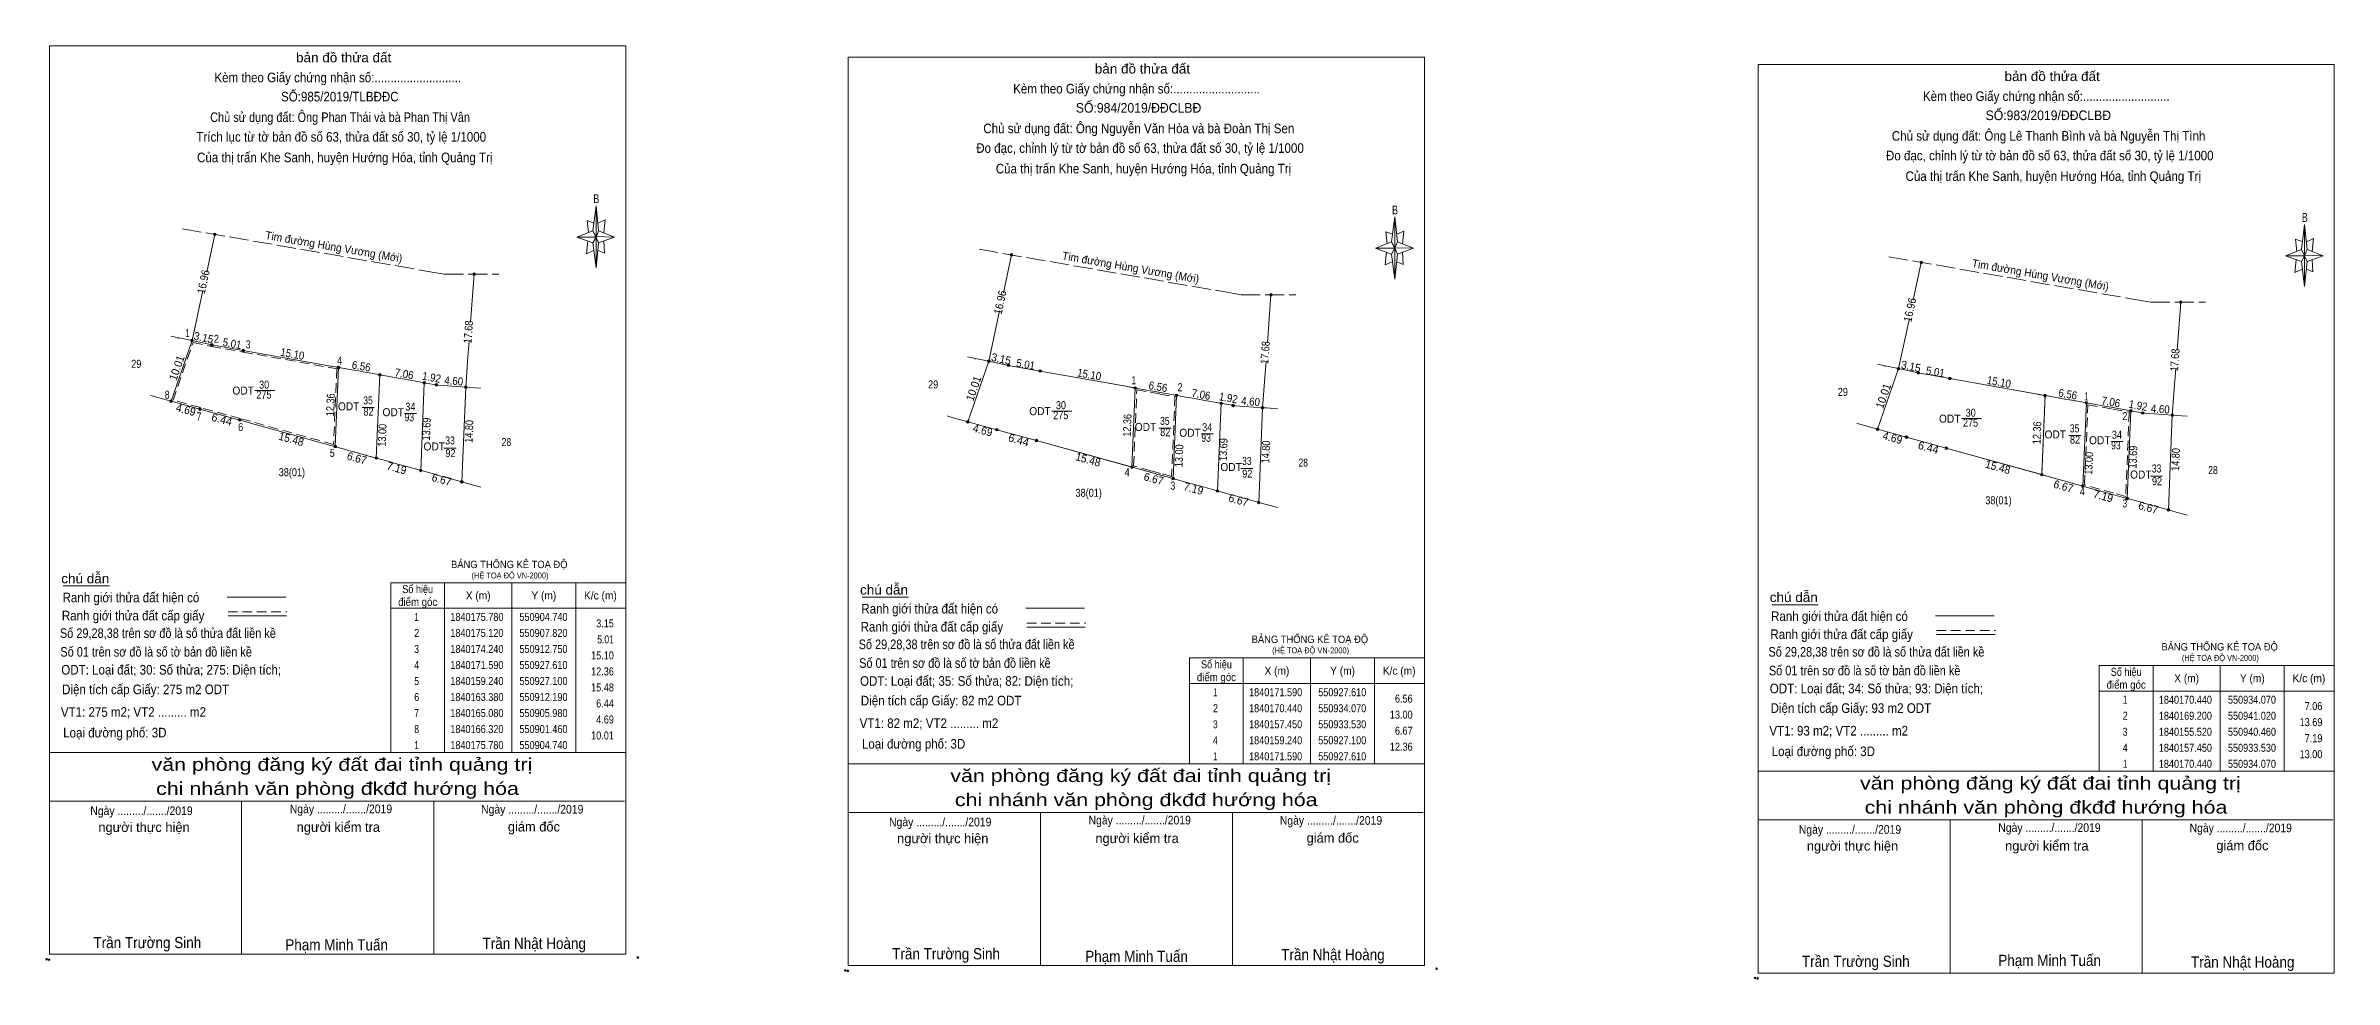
# Model space of a CAD drawing. Header units: metres. Extents: x 550251 to 550955, y 1839955 to 1840244.
# Drawn here: x 550251.2 to 550608.7, y 1839957 to 1840102.7 of the extents above; entities that cross this region are included whole.
import ezdxf
from ezdxf.enums import TextEntityAlignment as Align

# ---------------------------------------------------------------- set-up
doc = ezdxf.new("R2010")
doc.units = ezdxf.units.M
doc.header["$LTSCALE"] = 0.5
doc.header["$PDMODE"] = 32
doc.header["$PDSIZE"] = 0.25
for name, pattern in [('DOTTED', [1.5, 0.3, -1.2]), ('LONG_DASHED', [7.5, 6, -1.5]), ('MEDIUM_DASHED', [4.5, 3, -1.5])]:
    doc.linetypes.add(name, pattern=pattern)
for name, color, linetype, lineweight in [('1', 7, 'Continuous', 13), ('17', 7, 'Continuous', 13), ('2', 7, 'Continuous', 13), ('5', 7, 'Continuous', 13), ('6', 7, 'Continuous', 13), ('63', 7, 'Continuous', 13)]:
    doc.layers.add(name, color=color, linetype=linetype, lineweight=lineweight)

msp = doc.modelspace()

# ---------------------------------------------------------------- hatches: boundary and pattern name
at = {"layer": '2'}
for points in [[(550277.79, 1840073.3, 1), (550277.39, 1840073.3, 1)], [(550318.31, 1840067.08, 1), (550317.91, 1840067.08, 1)], [(550402.26, 1840070.09, 1), (550401.86, 1840070.09, 1)], [(550544.37, 1840068.92, 1), (550543.97, 1840068.92, 1)], [(550442.78, 1840063.87, 1), (550442.38, 1840063.87, 1)], [(550584.89, 1840062.7, 1), (550584.49, 1840062.7, 1)], [(550274.24, 1840056.72, 1), (550273.84, 1840056.72, 1)], [(550277.32, 1840056.06, 1), (550276.92, 1840056.06, 1)], [(550282.25, 1840055.18, 1), (550281.85, 1840055.18, 1)], [(550297.11, 1840052.53, 1), (550296.71, 1840052.53, 1)], [(550398.71, 1840053.51, 1), (550398.31, 1840053.51, 1)], [(550401.79, 1840052.85, 1), (550401.39, 1840052.85, 1)], [(550540.82, 1840052.34, 1), (550540.42, 1840052.34, 1)], [(550303.5678, 1840051.3831, 1), (550303.1678, 1840051.3831, 1)], [(550310.5223, 1840050.1359, 1), (550310.1223, 1840050.1359, 1)], [(550312.41, 1840049.8, 1), (550312.01, 1840049.8, 1)], [(550317, 1840049.46, 1), (550316.6, 1840049.46, 1)], [(550406.72, 1840051.97, 1), (550406.32, 1840051.97, 1)], [(550421.58, 1840049.32, 1), (550421.18, 1840049.32, 1)], [(550543.9, 1840051.68, 1), (550543.5, 1840051.68, 1)], [(550548.83, 1840050.8, 1), (550548.43, 1840050.8, 1)], [(550270.96, 1840047.26, 1), (550270.56, 1840047.26, 1)], [(550275.48, 1840046.02, 1), (550275.08, 1840046.02, 1)], [(550428.0378, 1840048.1731, 1), (550427.6378, 1840048.1731, 1)], [(550434.9923, 1840046.9259, 1), (550434.5923, 1840046.9259, 1)], [(550436.88, 1840046.59, 1), (550436.48, 1840046.59, 1)], [(550441.47, 1840046.25, 1), (550441.07, 1840046.25, 1)], [(550563.69, 1840048.15, 1), (550563.29, 1840048.15, 1)], [(550570.1478, 1840047.0031, 1), (550569.7478, 1840047.0031, 1)], [(550577.1023, 1840045.7559, 1), (550576.7023, 1840045.7559, 1)], [(550578.99, 1840045.42, 1), (550578.59, 1840045.42, 1)], [(550281.69, 1840044.32, 1), (550281.29, 1840044.32, 1)], [(550395.43, 1840044.05, 1), (550395.03, 1840044.05, 1)], [(550399.95, 1840042.81, 1), (550399.55, 1840042.81, 1)], [(550537.54, 1840042.88, 1), (550537.14, 1840042.88, 1)], [(550542.06, 1840041.64, 1), (550541.66, 1840041.64, 1)], [(550583.58, 1840045.08, 1), (550583.18, 1840045.08, 1)], [(550296.6, 1840040.18, 1), (550296.2, 1840040.18, 1)], [(550303.03, 1840038.39, 1), (550302.63, 1840038.39, 1)], [(550406.16, 1840041.11, 1), (550405.76, 1840041.11, 1)], [(550548.27, 1840039.94, 1), (550547.87, 1840039.94, 1)], [(550309.9583, 1840036.4593, 1), (550309.5583, 1840036.4593, 1)], [(550316.39, 1840034.67, 1), (550315.99, 1840034.67, 1)], [(550421.07, 1840036.97, 1), (550420.67, 1840036.97, 1)], [(550427.5, 1840035.18, 1), (550427.1, 1840035.18, 1)], [(550563.18, 1840035.8, 1), (550562.78, 1840035.8, 1)], [(550434.4283, 1840033.2493, 1), (550434.0283, 1840033.2493, 1)], [(550440.86, 1840031.46, 1), (550440.46, 1840031.46, 1)], [(550569.61, 1840034.01, 1), (550569.21, 1840034.01, 1)], [(550576.5383, 1840032.0793, 1), (550576.1383, 1840032.0793, 1)], [(550582.97, 1840030.29, 1), (550582.57, 1840030.29, 1)]]:
    msp.add_hatch(color=256, dxfattribs=at).paths.add_polyline_path(points)

# ---------------------------------------------------------------- linework, layer by layer
at = {"layer": '1', "linetype": 'MEDIUM_DASHED'}
msp.add_lwpolyline([(550274.2, 1840056.43), (550277.07, 1840055.81), (550282.01, 1840054.93), (550296.65, 1840052.32), (550296.16, 1840040.51), (550281.56, 1840044.56), (550275.35, 1840046.26), (550271.08, 1840047.43)], close=True, dxfattribs=at)
at = {"layer": '1'}
for points in [[(550398.51, 1840053.51), (550401.59, 1840052.85), (550406.52, 1840051.97), (550421.38, 1840049.32), (550420.87, 1840036.97), (550405.96, 1840041.11), (550399.75, 1840042.81), (550395.23, 1840044.05)], [(550540.62, 1840052.34), (550543.7, 1840051.68), (550548.63, 1840050.8), (550563.49, 1840048.15), (550562.98, 1840035.8), (550548.07, 1840039.94), (550541.86, 1840041.64), (550537.34, 1840042.88)]]:
    msp.add_lwpolyline(points, close=True, dxfattribs=at)
at = {"layer": '17'}
for p, q in [((550253.93, 1840018.42), (550261.17, 1840018.42)), ((550378.7, 1840016.67), (550385.94, 1840016.67)), ((550520.81, 1840015.5), (550528.05, 1840015.5))]:
    msp.add_line(p, q, dxfattribs=at)
at = {"layer": '2', "linetype": 'LONG_DASHED'}
for p, q in [((550272.51, 1840074.18), (550310.95, 1840067.52)), ((550396.98, 1840070.97), (550435.42, 1840064.31)), ((550310.95, 1840067.52), (550313.43, 1840067.09)), ((550313.43, 1840067.09), (550321.98, 1840067.08)), ((550539.09, 1840069.8), (550577.53, 1840063.14)), ((550435.42, 1840064.31), (550437.9, 1840063.88)), ((550437.9, 1840063.88), (550446.45, 1840063.87)), ((550577.53, 1840063.14), (550580.01, 1840062.71)), ((550580.01, 1840062.71), (550588.56, 1840062.7))]:
    msp.add_line(p, q, dxfattribs=at)
at = {"layer": '2'}
for p, q in [((550277.59, 1840073.3), (550276.33, 1840067.39)), ((550318.11, 1840067.08), (550317.55, 1840059.59)), ((550402.06, 1840070.09), (550400.8, 1840064.18)), ((550544.17, 1840068.92), (550542.91, 1840063.01)), ((550275.72, 1840064.55), (550274.04, 1840056.72)), ((550442.58, 1840063.87), (550442.02, 1840056.38)), ((550400.19, 1840061.34), (550398.51, 1840053.51)), ((550542.3, 1840060.17), (550540.62, 1840052.34)), ((550584.69, 1840062.7), (550584.13, 1840055.21)), ((550270.73, 1840057.42), (550271.96, 1840057.16)), ((550274.04, 1840056.72), (550270.76, 1840047.26)), ((550271.91, 1840057.04), (550271.87, 1840057.12)), ((550271.96, 1840057.16), (550274.04, 1840056.72)), ((550274.04, 1840056.72), (550277.12, 1840056.06)), ((550317.34, 1840056.7), (550317.15, 1840054.18)), ((550277.12, 1840056.06), (550282.05, 1840055.18)), ((550295.91, 1840052.71), (550297.27, 1840052.47)), ((550296.91, 1840052.53), (550296.4, 1840040.18)), ((550317.15, 1840054.18), (550316.8, 1840049.46)), ((550395.2, 1840054.21), (550396.43, 1840053.95)), ((550398.51, 1840053.51), (550395.23, 1840044.05)), ((550396.38, 1840053.83), (550396.34, 1840053.91)), ((550396.43, 1840053.95), (550398.51, 1840053.51)), ((550398.51, 1840053.51), (550401.59, 1840052.85)), ((550401.59, 1840052.85), (550406.52, 1840051.97)), ((550441.81, 1840053.49), (550441.62, 1840050.97)), ((550537.31, 1840053.04), (550538.54, 1840052.78)), ((550538.49, 1840052.66), (550538.45, 1840052.74)), ((550538.54, 1840052.78), (550540.62, 1840052.34)), ((550302.05, 1840051.62), (550304.83, 1840051.12)), ((550303.37, 1840051.38), (550302.83, 1840038.39)), ((550304.83, 1840051.12), (550305.61, 1840050.98)), ((550308.96, 1840050.38), (550311.75, 1840049.88)), ((550310.32, 1840050.14), (550309.76, 1840036.46)), ((550311.75, 1840049.88), (550312.21, 1840049.8)), ((550312.21, 1840049.8), (550312.55, 1840049.77)), ((550312.55, 1840049.77), (550316.8, 1840049.46)), ((550316.8, 1840049.46), (550316.19, 1840034.67)), ((550420.38, 1840049.5), (550421.74, 1840049.26)), ((550421.38, 1840049.32), (550420.87, 1840036.97)), ((550441.62, 1840050.97), (550441.27, 1840046.25)), ((550540.62, 1840052.34), (550537.34, 1840042.88)), ((550540.62, 1840052.34), (550543.7, 1840051.68)), ((550543.7, 1840051.68), (550548.63, 1840050.8)), ((550583.73, 1840049.8), (550583.38, 1840045.08)), ((550583.92, 1840052.32), (550583.73, 1840049.8)), ((550267.53, 1840048.18), (550267.8, 1840048.1)), ((550267.8, 1840048.1), (550267.81, 1840048.1)), ((550267.81, 1840048.1), (550269.43, 1840047.63)), ((550269.43, 1840047.63), (550269.64, 1840047.57)), ((550269.64, 1840047.57), (550270.02, 1840047.46)), ((550270.02, 1840047.46), (550270.76, 1840047.26)), ((550275.28, 1840046.02), (550270.76, 1840047.26)), ((550281.49, 1840044.32), (550275.28, 1840046.02)), ((550283.87, 1840048.93), (550286.99, 1840048.93)), ((550408.34, 1840045.72), (550411.46, 1840045.72)), ((550426.52, 1840048.41), (550429.3, 1840047.91)), ((550427.84, 1840048.17), (550427.3, 1840035.18)), ((550429.3, 1840047.91), (550430.08, 1840047.77)), ((550433.43, 1840047.17), (550436.22, 1840046.67)), ((550434.79, 1840046.93), (550434.23, 1840033.25)), ((550436.22, 1840046.67), (550436.68, 1840046.59)), ((550436.68, 1840046.59), (550437.02, 1840046.56)), ((550437.02, 1840046.56), (550441.27, 1840046.25)), ((550441.27, 1840046.25), (550440.66, 1840031.46)), ((550562.49, 1840048.33), (550563.85, 1840048.09)), ((550563.49, 1840048.15), (550562.98, 1840035.8)), ((550568.63, 1840047.24), (550571.41, 1840046.74)), ((550569.95, 1840047), (550569.41, 1840034.01)), ((550571.41, 1840046.74), (550572.19, 1840046.6)), ((550575.54, 1840046), (550578.33, 1840045.5)), ((550576.9, 1840045.76), (550576.34, 1840032.08)), ((550578.33, 1840045.5), (550578.79, 1840045.42)), ((550578.79, 1840045.42), (550579.13, 1840045.39)), ((550579.13, 1840045.39), (550583.38, 1840045.08)), ((550392, 1840044.97), (550392.27, 1840044.89)), ((550392.27, 1840044.89), (550392.28, 1840044.89)), ((550392.28, 1840044.89), (550393.9, 1840044.42)), ((550393.9, 1840044.42), (550394.11, 1840044.36)), ((550394.11, 1840044.36), (550394.49, 1840044.25)), ((550394.49, 1840044.25), (550395.23, 1840044.05)), ((550399.75, 1840042.81), (550395.23, 1840044.05)), ((550405.96, 1840041.11), (550399.75, 1840042.81)), ((550534.11, 1840043.8), (550534.38, 1840043.72)), ((550534.38, 1840043.72), (550534.39, 1840043.72)), ((550534.39, 1840043.72), (550536.01, 1840043.25)), ((550536.01, 1840043.25), (550536.22, 1840043.19)), ((550536.22, 1840043.19), (550536.6, 1840043.08)), ((550536.6, 1840043.08), (550537.34, 1840042.88)), ((550541.86, 1840041.64), (550537.34, 1840042.88)), ((550550.45, 1840044.55), (550553.57, 1840044.55)), ((550583.38, 1840045.08), (550582.77, 1840030.29)), ((550295.91, 1840040.31), (550297.22, 1840039.95)), ((550300.8, 1840038.95), (550302.05, 1840038.6)), ((550302.05, 1840038.6), (550304.83, 1840037.83)), ((550313.4, 1840039.95), (550315.29, 1840039.95)), ((550548.07, 1840039.94), (550541.86, 1840041.64)), ((550304.83, 1840037.83), (550305.61, 1840037.61)), ((550308.96, 1840036.68), (550311.75, 1840035.91)), ((550311.75, 1840035.91), (550312.55, 1840035.68)), ((550312.55, 1840035.68), (550316.19, 1840034.67)), ((550316.19, 1840034.67), (550317.42, 1840034.33)), ((550420.38, 1840037.1), (550421.69, 1840036.74)), ((550425.27, 1840035.74), (550426.52, 1840035.39)), ((550426.52, 1840035.39), (550429.3, 1840034.62)), ((550437.87, 1840036.74), (550439.76, 1840036.74)), ((550562.49, 1840035.93), (550563.8, 1840035.57)), ((550579.98, 1840035.57), (550581.87, 1840035.57)), ((550317.42, 1840034.33), (550319.13, 1840033.86)), ((550429.3, 1840034.62), (550430.08, 1840034.4)), ((550433.43, 1840033.47), (550436.22, 1840032.7)), ((550436.22, 1840032.7), (550437.02, 1840032.47)), ((550437.02, 1840032.47), (550440.66, 1840031.46)), ((550440.66, 1840031.46), (550441.89, 1840031.12)), ((550441.89, 1840031.12), (550443.6, 1840030.65)), ((550567.38, 1840034.57), (550568.63, 1840034.22)), ((550568.63, 1840034.22), (550571.41, 1840033.45)), ((550571.41, 1840033.45), (550572.19, 1840033.23)), ((550575.54, 1840032.3), (550578.33, 1840031.53)), ((550578.33, 1840031.53), (550579.13, 1840031.3)), ((550579.13, 1840031.3), (550582.77, 1840030.29)), ((550582.77, 1840030.29), (550584, 1840029.95)), ((550584, 1840029.95), (550585.71, 1840029.48)), ((550438.26, 1840007.18), (550438.26, 1839990.68)), ((550448.76, 1840007.18), (550448.76, 1839990.68)), ((550458.76, 1840007.18), (550458.76, 1839990.68)), ((550429.86, 1840003.18), (550466.56, 1840003.18)), ((550580.37, 1840006.01), (550580.37, 1839989.51)), ((550590.87, 1840006.01), (550590.87, 1839989.51)), ((550600.87, 1840006.01), (550600.87, 1839989.51)), ((550571.97, 1840002.01), (550608.67, 1840002.01))]:
    msp.add_line(p, q, dxfattribs=at)
at = {"layer": '2', "linetype": 'MEDIUM_DASHED'}
for p, q in [((550423.71, 1840048.65), (550425.23, 1840048.38)), ((550425.34, 1840035.99), (550423.82, 1840036.41))]:
    msp.add_line(p, q, dxfattribs=at)
at = {"layer": '2', "linetype": 'DOTTED'}
for p, q in [((550565.86, 1840047.73), (550567.38, 1840047.46)), ((550299.28, 1840039.38), (550297.22, 1840039.95)), ((550300.8, 1840038.96), (550299.28, 1840039.38)), ((550302.05, 1840038.61), (550300.8, 1840038.96)), ((550423.75, 1840036.17), (550421.69, 1840036.74)), ((550425.27, 1840035.75), (550423.75, 1840036.17)), ((550426.52, 1840035.4), (550425.27, 1840035.75)), ((550565.86, 1840035), (550563.8, 1840035.57)), ((550567.38, 1840034.58), (550565.86, 1840035)), ((550567.38, 1840034.58), (550565.86, 1840035)), ((550568.63, 1840034.23), (550567.38, 1840034.58))]:
    msp.add_line(p, q, dxfattribs=at)
at = {"layer": '2'}
for points in [[(550282.05, 1840055.18), (550295.74, 1840052.74), (550295.91, 1840052.71)], [(550297.27, 1840052.47), (550299.28, 1840052.11), (550300.02, 1840051.98)], [(550300.02, 1840051.98), (550300.8, 1840051.84), (550302.05, 1840051.62)], [(550305.61, 1840050.98), (550307.53, 1840050.64), (550308.96, 1840050.38)], [(550319.13, 1840049.28), (550317.42, 1840049.41), (550316.8, 1840049.46)], [(550406.52, 1840051.97), (550420.21, 1840049.53), (550420.38, 1840049.5)], [(550421.74, 1840049.26), (550423.75, 1840048.9), (550424.49, 1840048.77)], [(550548.63, 1840050.8), (550562.32, 1840048.36), (550562.49, 1840048.33)], [(550300.61, 1840046.26), (550300.8, 1840046.26), (550302.5, 1840046.26)], [(550424.49, 1840048.77), (550425.27, 1840048.63), (550426.52, 1840048.41)], [(550430.08, 1840047.77), (550432, 1840047.43), (550433.43, 1840047.17)], [(550443.6, 1840046.07), (550441.89, 1840046.2), (550441.27, 1840046.25)], [(550563.85, 1840048.09), (550565.86, 1840047.73), (550566.6, 1840047.6)], [(550566.6, 1840047.6), (550567.38, 1840047.46), (550568.63, 1840047.24)], [(550572.19, 1840046.6), (550574.11, 1840046.26), (550575.54, 1840046)], [(550281.49, 1840044.32), (550295.74, 1840040.36), (550295.91, 1840040.31)], [(550307.22, 1840045.36), (550307.53, 1840045.36), (550309.11, 1840045.36)], [(550425.08, 1840043.05), (550425.27, 1840043.05), (550426.97, 1840043.05)], [(550431.69, 1840042.15), (550432, 1840042.15), (550433.58, 1840042.15)], [(550567.19, 1840041.88), (550567.38, 1840041.88), (550569.08, 1840041.88)], [(550585.71, 1840044.9), (550584, 1840045.03), (550583.38, 1840045.08)], [(550297.22, 1840039.95), (550299.28, 1840039.37), (550300.8, 1840038.95)], [(550405.96, 1840041.11), (550420.21, 1840037.15), (550420.38, 1840037.1)], [(550548.07, 1840039.94), (550562.32, 1840035.98), (550562.49, 1840035.93)], [(550573.8, 1840040.98), (550574.11, 1840040.98), (550575.69, 1840040.98)], [(550305.61, 1840037.61), (550307.53, 1840037.08), (550308.96, 1840036.68)], [(550421.69, 1840036.74), (550423.75, 1840036.16), (550425.27, 1840035.74)], [(550563.8, 1840035.57), (550565.86, 1840034.99), (550567.38, 1840034.57)], [(550430.08, 1840034.4), (550432, 1840033.87), (550433.43, 1840033.47)], [(550572.19, 1840033.23), (550574.11, 1840032.7), (550575.54, 1840032.3)]]:
    msp.add_lwpolyline(points, dxfattribs=at)
at = {"layer": '2', "linetype": 'MEDIUM_DASHED'}
for points in [[(550423.82, 1840036.41), (550421.13, 1840037.16), (550421.62, 1840049.02), (550423.71, 1840048.65)], [(550425.23, 1840048.38), (550427.58, 1840047.96), (550427.06, 1840035.51), (550425.34, 1840035.99)], [(550574.18, 1840032.94), (550569.67, 1840034.2), (550570.19, 1840046.7), (550574.07, 1840046.01)], [(550574.07, 1840046.01), (550576.64, 1840045.55), (550576.1, 1840032.41), (550574.18, 1840032.94)]]:
    msp.add_lwpolyline(points, dxfattribs=at)
at = {"layer": '2', "linetype": 'DOTTED'}
for points in [[(550565.86, 1840035), (550562.98, 1840035.8), (550563.49, 1840048.15), (550565.86, 1840047.73)], [(550567.38, 1840047.46), (550569.95, 1840047), (550569.41, 1840034.01), (550567.38, 1840034.58)]]:
    msp.add_lwpolyline(points, dxfattribs=at)
at = {"layer": '2'}
for points in [[(550429.86, 1840007.18), (550466.56, 1840007.18), (550466.56, 1839990.68), (550429.86, 1839990.68)], [(550571.97, 1840006.01), (550608.67, 1840006.01), (550608.67, 1839989.51), (550571.97, 1839989.51)]]:
    msp.add_lwpolyline(points, close=True, dxfattribs=at)
for centre in [(550277.59, 1840073.3), (550318.11, 1840067.08), (550402.06, 1840070.09), (550544.17, 1840068.92), (550442.58, 1840063.87), (550584.69, 1840062.7), (550274.04, 1840056.72), (550277.12, 1840056.06), (550282.05, 1840055.18), (550296.91, 1840052.53), (550398.51, 1840053.51), (550401.59, 1840052.85), (550540.62, 1840052.34), (550303.3678, 1840051.3831), (550310.3223, 1840050.1359), (550312.21, 1840049.8), (550316.8, 1840049.46), (550406.52, 1840051.97), (550421.38, 1840049.32), (550543.7, 1840051.68), (550548.63, 1840050.8), (550270.76, 1840047.26), (550275.28, 1840046.02), (550427.8378, 1840048.1731), (550434.7923, 1840046.9259), (550436.68, 1840046.59), (550441.27, 1840046.25), (550563.49, 1840048.15), (550569.9478, 1840047.0031), (550576.9023, 1840045.7559), (550578.79, 1840045.42), (550281.49, 1840044.32), (550395.23, 1840044.05), (550399.75, 1840042.81), (550537.34, 1840042.88), (550541.86, 1840041.64), (550583.38, 1840045.08), (550296.4, 1840040.18), (550302.83, 1840038.39), (550405.96, 1840041.11), (550548.07, 1840039.94), (550309.7583, 1840036.4593), (550316.19, 1840034.67), (550420.87, 1840036.97), (550427.3, 1840035.18), (550562.98, 1840035.8), (550434.2283, 1840033.2493), (550440.66, 1840031.46), (550569.41, 1840034.01), (550576.3383, 1840032.0793), (550582.77, 1840030.29)]:
    msp.add_circle(centre, 0.2, dxfattribs=at)
at = {"layer": '5'}
for p, q in [((550336.66, 1840073.87), (550337.16, 1840077.77)), ((550461.43, 1840072.12), (550461.93, 1840076.02)), ((550603.54, 1840070.95), (550604.04, 1840074.85)), ((550336.66, 1840071.97), (550334.16, 1840072.87)), ((550337.56, 1840071.97), (550337.16, 1840068.07)), ((550338.46, 1840070.37), (550337.46, 1840070.77)), ((550337.56, 1840073.87), (550340.06, 1840072.87)), ((550338.36, 1840072.27), (550338.46, 1840070.37)), ((550461.43, 1840070.22), (550458.93, 1840071.12)), ((550462.33, 1840072.12), (550464.83, 1840071.12)), ((550463.13, 1840070.52), (550463.23, 1840068.62)), ((550604.44, 1840070.95), (550606.94, 1840069.95)), ((550462.33, 1840070.22), (550461.93, 1840066.32)), ((550463.23, 1840068.62), (550462.23, 1840069.02)), ((550603.54, 1840069.05), (550601.04, 1840069.95)), ((550604.44, 1840069.05), (550604.04, 1840065.15)), ((550605.34, 1840067.45), (550604.34, 1840067.85)), ((550605.24, 1840069.35), (550605.34, 1840067.45)), ((550251.79, 1839992.43), (550341.79, 1839992.43)), ((550376.56, 1839990.68), (550466.56, 1839990.68)), ((550518.67, 1839989.51), (550608.67, 1839989.51)), ((550251.79, 1839984.83), (550341.59, 1839984.83)), ((550251.79, 1839984.83), (550341.59, 1839984.83)), ((550251.79, 1839984.83), (550341.59, 1839984.83)), ((550281.79, 1839960.93), (550281.79, 1839984.83)), ((550311.79, 1839960.93), (550311.79, 1839984.83)), ((550376.56, 1839983.08), (550466.36, 1839983.08)), ((550376.56, 1839983.08), (550466.36, 1839983.08)), ((550376.56, 1839983.08), (550466.36, 1839983.08)), ((550406.56, 1839959.18), (550406.56, 1839983.08)), ((550436.56, 1839959.18), (550436.56, 1839983.08)), ((550518.67, 1839981.91), (550608.47, 1839981.91)), ((550518.67, 1839981.91), (550608.47, 1839981.91)), ((550518.67, 1839981.91), (550608.47, 1839981.91)), ((550548.67, 1839958.01), (550548.67, 1839981.91)), ((550578.67, 1839958.01), (550578.67, 1839981.91))]:
    msp.add_line(p, q, dxfattribs=at)
for points in [[(550251.79, 1840102.73), (550341.79, 1840102.73), (550341.79, 1839960.93), (550251.79, 1839960.93)], [(550376.56, 1840100.98), (550466.56, 1840100.98), (550466.56, 1839959.18), (550376.56, 1839959.18)], [(550518.67, 1840099.81), (550608.67, 1840099.81), (550608.67, 1839958.01), (550518.67, 1839958.01)], [(550337.16, 1840077.77), (550337.56, 1840073.87), (550337.16, 1840072.87)], [(550461.93, 1840076.02), (550462.33, 1840072.12), (550461.93, 1840071.12)], [(550604.04, 1840074.85), (550604.44, 1840070.95), (550604.04, 1840069.95)], [(550337.16, 1840072.87), (550334.16, 1840072.87), (550336.66, 1840073.87), (550337.56, 1840071.97), (550340.06, 1840072.87), (550337.16, 1840072.97)], [(550337.16, 1840072.87), (550337.16, 1840068.07), (550336.66, 1840071.97)], [(550461.93, 1840071.12), (550458.93, 1840071.12), (550461.43, 1840072.12), (550462.33, 1840070.22), (550464.83, 1840071.12), (550461.93, 1840071.22)], [(550461.93, 1840071.12), (550461.93, 1840066.32), (550461.43, 1840070.22)], [(550604.04, 1840069.95), (550601.04, 1840069.95), (550603.54, 1840070.95), (550604.44, 1840069.05), (550606.94, 1840069.95), (550604.04, 1840070.05)], [(550604.04, 1840069.95), (550604.04, 1840065.15), (550603.54, 1840069.05)]]:
    msp.add_lwpolyline(points, close=True, dxfattribs=at)
for points in [[(550336.86, 1840075.07), (550335.76, 1840075.47), (550335.96, 1840073.57)], [(550337.46, 1840075.07), (550338.56, 1840075.57), (550338.36, 1840073.57)], [(550337.16, 1840072.87), (550336.66, 1840073.87), (550334.16, 1840072.87)], [(550335.86, 1840072.27), (550335.66, 1840070.27), (550336.76, 1840070.77)], [(550337.16, 1840072.87), (550337.56, 1840071.97), (550340.06, 1840072.87)], [(550461.93, 1840071.12), (550461.43, 1840072.12), (550458.93, 1840071.12)], [(550460.63, 1840070.52), (550460.43, 1840068.52), (550461.53, 1840069.02)], [(550461.63, 1840073.32), (550460.53, 1840073.72), (550460.73, 1840071.82)], [(550461.93, 1840071.12), (550462.33, 1840070.22), (550464.83, 1840071.12)], [(550462.23, 1840073.32), (550463.33, 1840073.82), (550463.13, 1840071.82)], [(550604.04, 1840069.95), (550603.54, 1840070.95), (550601.04, 1840069.95)], [(550603.74, 1840072.15), (550602.64, 1840072.55), (550602.84, 1840070.65)], [(550604.34, 1840072.15), (550605.44, 1840072.65), (550605.24, 1840070.65)], [(550602.74, 1840069.35), (550602.54, 1840067.35), (550603.64, 1840067.85)], [(550604.04, 1840069.95), (550604.44, 1840069.05), (550606.94, 1840069.95)], [(550341.79, 1839960.93), (550251.79, 1839960.93), (550251.79, 1839984.83)], [(550466.56, 1839959.18), (550376.56, 1839959.18), (550376.56, 1839983.08)], [(550608.67, 1839958.01), (550518.67, 1839958.01), (550518.67, 1839981.91)]]:
    msp.add_lwpolyline(points, dxfattribs=at)
for p in [(550251.32, 1839960.16), (550251.72, 1839960.09), (550376.09, 1839958.41), (550376.49, 1839958.34), (550518.2, 1839957.24), (550518.6, 1839957.17)]:
    msp.add_point(p, dxfattribs=at)
at = {"layer": '6'}
for p, q in [((550279.53, 1840016.68), (550288.67, 1840016.68)), ((550279.67, 1840013.75), (550288.81, 1840013.75)), ((550404.3, 1840014.93), (550413.44, 1840014.93)), ((550546.41, 1840013.76), (550555.55, 1840013.76)), ((550404.44, 1840012), (550413.58, 1840012)), ((550546.55, 1840010.83), (550555.69, 1840010.83))]:
    msp.add_line(p, q, dxfattribs=at)
at = {"layer": '6', "linetype": 'MEDIUM_DASHED'}
for p, q in [((550279.67, 1840014.37), (550288.87, 1840014.37)), ((550404.44, 1840012.62), (550413.64, 1840012.62)), ((550546.55, 1840011.45), (550555.75, 1840011.45))]:
    msp.add_line(p, q, dxfattribs=at)
at = {"layer": '6'}
for p in [(550343.69, 1839960.43), (550468.46, 1839958.68)]:
    msp.add_point(p, dxfattribs=at)
at = {"layer": '63'}
for p, q in [((550313.49, 1840018.93), (550313.49, 1839992.43)), ((550323.99, 1840018.93), (550323.99, 1839992.43)), ((550333.99, 1840018.93), (550333.99, 1839992.43)), ((550305.09, 1840014.93), (550341.79, 1840014.93))]:
    msp.add_line(p, q, dxfattribs=at)
msp.add_lwpolyline([(550305.09, 1840018.93), (550341.79, 1840018.93), (550341.79, 1839992.43), (550305.09, 1839992.43)], close=True, dxfattribs=at)

# ---------------------------------------------------------------- texts
at = {"layer": '1'}
for s, height, width, p in [('BẢNG THỐNG KÊ TOẠ ĐỘ ', 1.15, 0.95, (550314.51, 1840021.21)), ('(HỆ TOẠ ĐỘ VN-2000)', 0.93, 0.9, (550317.71, 1840019.59)), ('BẢNG THỐNG KÊ TOẠ ĐỘ ', 1.15, 0.95, (550439.57, 1840009.52)), ('BẢNG THỐNG KÊ TOẠ ĐỘ ', 1.15, 0.95, (550581.68, 1840008.35)), ('(HỆ TOẠ ĐỘ VN-2000)', 0.93, 0.9, (550442.77, 1840007.9)), ('(HỆ TOẠ ĐỘ VN-2000)', 0.93, 0.9, (550584.88, 1840006.73))]:
    msp.add_text(s, height=height, dxfattribs=dict(at, width=width)).set_placement(p)
at = {"layer": '2'}
for s, height, rotation, width, p in [('Tim đường Hùng Vương (Mới)', 1.25, 350.168, 0.95, (550296.0933, 1840070.7442)), ('Tim đường Hùng Vương (Mới)', 1.25, 350.168, 0.95, (550420.5633, 1840067.5342)), ('16.96', 1.25, 77.915, 0.9, (550276.4177, 1840065.7641)), ('Tim đường Hùng Vương (Mới)', 1.25, 350.168, 0.95, (550562.6733, 1840066.3642)), ('16.96', 1.25, 77.915, 0.9, (550400.8877, 1840062.5541)), ('16.96', 1.25, 77.915, 0.9, (550542.9977, 1840061.3841)), ('17.68', 1.25, 85.748, 0.85, (550317.816, 1840058.0187)), ('3.15', 1.25, 347.905, 0.95, (550275.7241, 1840056.572)), ('17.68', 1.25, 85.748, 0.85, (550442.286, 1840054.8087)), ('10.01', 1.25, 70.877, 0.95, (550272.2533, 1840052.2553)), ('15.10', 1.25, 349.889, 0.9, (550289.6153, 1840054.022)), ('6.56', 1.25, 349.906, 0.9, (550300.3655, 1840052.1256)), ('3.15', 1.25, 347.905, 0.95, (550400.3041, 1840053.252)), ('3.15', 1.25, 347.905, 0.95, (550542.4141, 1840052.082)), ('17.68', 1.25, 85.748, 0.85, (550584.396, 1840053.6387)), ('7.06', 1.25, 349.884, 0.9, (550307.0852, 1840050.915)), ('1.92', 1.25, 349.759, 0.9, (550311.3489, 1840050.371)), ('4.60', 1.25, 355.764, 0.9, (550314.8788, 1840049.8027)), ('10.01', 1.25, 70.877, 0.95, (550396.7233, 1840049.0453)), ('15.10', 1.25, 349.889, 0.9, (550414.0853, 1840050.812)), ('6.56', 1.25, 349.906, 0.9, (550424.8355, 1840048.9156)), ('7.06', 1.25, 349.884, 0.9, (550431.5552, 1840047.705)), ('10.01', 1.25, 70.877, 0.95, (550538.8333, 1840047.8753)), ('15.10', 1.25, 349.889, 0.9, (550556.1953, 1840049.642)), ('6.56', 1.25, 349.906, 0.9, (550566.9455, 1840047.7456)), ('4.69', 1.25, 344.659, 0.95, (550272.9197, 1840045.3258)), ('12.36', 1.25, 87.635, 0.85, (550296.2757, 1840046.6742)), ('1.92', 1.25, 349.759, 0.9, (550435.8189, 1840047.161)), ('4.60', 1.25, 355.764, 0.9, (550439.3488, 1840046.5927)), ('7.06', 1.25, 349.884, 0.9, (550573.6652, 1840046.535)), ('1.92', 1.25, 349.759, 0.9, (550577.9289, 1840045.991)), ('4.60', 1.25, 355.764, 0.9, (550581.4588, 1840045.4227)), ('15.48', 1.25, 344.482, 0.95, (550289.3828, 1840040.7544)), ('13.00', 1.25, 87.62, 0.85, (550304.3665, 1840041.9191)), ('13.69', 1.249, 87.605, 0.85, (550311.2765, 1840042.8889)), ('14.80', 1.25, 87.638, 0.85, (550317.9259, 1840042.5192)), ('4.69', 1.25, 344.659, 0.95, (550397.3897, 1840042.1158)), ('12.36', 1.25, 87.635, 0.85, (550420.7457, 1840043.4642)), ('4.69', 1.25, 344.659, 0.95, (550539.4997, 1840040.9458)), ('12.36', 1.25, 87.635, 0.85, (550562.8557, 1840042.2942)), ('6.67', 1.25, 344.444, 0.95, (550299.6274, 1840037.7532)), ('15.48', 1.25, 344.482, 0.95, (550413.8528, 1840037.5444)), ('13.00', 1.25, 87.62, 0.85, (550428.8364, 1840038.709)), ('13.69', 1.25, 87.605, 0.85, (550435.7465, 1840039.6789)), ('14.80', 1.25, 87.638, 0.85, (550442.3959, 1840039.3092)), ('13.00', 1.25, 87.62, 0.85, (550570.9464, 1840037.539)), ('13.69', 1.25, 87.605, 0.85, (550577.8565, 1840038.5089)), ('14.80', 1.25, 87.638, 0.85, (550584.5059, 1840038.1392)), ('7.19', 1.25, 344.444, 0.95, (550305.8424, 1840036.219)), ('6.67', 1.25, 344.444, 0.95, (550312.8774, 1840034.4232)), ('6.67', 1.25, 344.444, 0.95, (550424.0974, 1840034.5432)), ('15.48', 1.25, 344.482, 0.95, (550555.9628, 1840036.3744)), ('6.67', 1.25, 344.444, 0.95, (550566.2074, 1840033.3732)), ('7.19', 1.25, 344.444, 0.95, (550430.3124, 1840033.009)), ('6.67', 1.25, 344.444, 0.95, (550437.3474, 1840031.2132)), ('7.19', 1.25, 344.444, 0.95, (550572.4224, 1840031.839)), ('6.67', 1.25, 344.444, 0.95, (550579.4574, 1840030.0432))]:
    msp.add_text(s, height=height, rotation=rotation, dxfattribs=dict(at, width=width)).set_placement(p, align=Align.CENTER)
for s, width, p in [('29', 0.85, (550265.335, 1840052.47)), ('ODT', 0.95, (550282.03, 1840048.29)), ('30', 0.85, (550285.305, 1840049.22)), ('29', 0.85, (550389.805, 1840049.26)), ('29', 0.85, (550531.915, 1840048.09)), ('275', 0.85, (550285.275, 1840047.66)), ('ODT', 0.95, (550298.51, 1840045.83)), ('35', 0.8, (550301.53, 1840046.77)), ('82', 0.85, (550301.6, 1840045.01)), ('ODT', 0.95, (550305.47, 1840044.92)), ('93', 0.8, (550307.98, 1840044.13)), ('34', 0.85, (550308.145, 1840045.78)), ('ODT', 0.95, (550406.5, 1840045.08)), ('275', 0.85, (550409.745, 1840044.45)), ('30', 0.85, (550409.775, 1840046.01)), ('30', 0.85, (550551.885, 1840044.84)), ('ODT', 0.95, (550422.98, 1840042.62)), ('35', 0.8, (550426, 1840043.56)), ('82', 0.85, (550426.07, 1840041.8)), ('ODT', 0.95, (550429.94, 1840041.71)), ('93', 0.8, (550432.45, 1840040.92)), ('34', 0.85, (550432.615, 1840042.57)), ('ODT', 0.95, (550548.61, 1840043.91)), ('275', 0.85, (550551.855, 1840043.28)), ('ODT', 0.95, (550565.09, 1840041.45)), ('35', 0.8, (550568.11, 1840042.39)), ('82', 0.85, (550568.18, 1840040.63)), ('ODT', 0.95, (550572.05, 1840040.54)), ('34', 0.85, (550574.725, 1840041.4)), ('ODT', 0.95, (550311.88, 1840039.57)), ('33', 0.8, (550314.34, 1840040.51)), ('92', 0.85, (550314.41, 1840038.53)), ('28', 0.8, (550323.15, 1840040.26)), ('33', 0.8, (550438.81, 1840037.3)), ('28', 0.8, (550447.62, 1840037.05)), ('93', 0.8, (550574.56, 1840039.75)), ('38(01)', 0.85, (550289.64, 1840035.55)), ('ODT', 0.95, (550436.35, 1840036.36)), ('92', 0.85, (550438.88, 1840035.32)), ('ODT', 0.95, (550578.46, 1840035.19)), ('33', 0.8, (550580.92, 1840036.13)), ('92', 0.85, (550580.99, 1840034.15)), ('28', 0.8, (550589.73, 1840035.88)), ('38(01)', 0.85, (550414.11, 1840032.34)), ('38(01)', 0.85, (550556.22, 1840031.17)), ('Số hiệu', 0.85, (550434.06, 1840005.56)), ('điểm góc', 0.9, (550434.06, 1840003.56)), ('1840171.590', 0.85, (550443.31, 1840001.21)), ('X (m)', 0.95, (550443.51, 1840004.56)), ('550927.610', 0.85, (550453.71, 1840001.21)), ('Y (m)', 0.95, (550453.765, 1840004.56)), ('K/c (m)', 0.95, (550462.605, 1840004.56)), ('điểm góc', 0.9, (550576.17, 1840002.39)), ('Số hiệu', 0.85, (550576.17, 1840004.39)), ('X (m)', 0.95, (550585.62, 1840003.39)), ('Y (m)', 0.95, (550595.875, 1840003.39)), ('K/c (m)', 0.95, (550604.715, 1840003.39)), (' 2', 0.85, (550433.715, 1839998.71)), (' 1', 0.75, (550433.71, 1840001.21)), ('1840170.440', 0.85, (550443.31, 1839998.71)), ('550934.070', 0.85, (550453.71, 1839998.71)), (' 1', 0.75, (550575.82, 1840000.04)), ('1840170.440', 0.85, (550585.42, 1840000.04)), ('550934.070', 0.85, (550595.82, 1840000.04)), (' 3', 0.8, (550433.705, 1839996.21)), ('1840157.450', 0.85, (550443.31, 1839996.21)), ('550933.530', 0.85, (550453.71, 1839996.21)), (' 3', 0.8, (550575.815, 1839995.04)), (' 2', 0.85, (550575.825, 1839997.54)), ('1840169.200', 0.85, (550585.42, 1839997.54)), ('1840155.520', 0.85, (550585.42, 1839995.04)), ('550941.020', 0.85, (550595.82, 1839997.54)), ('550940.460', 0.85, (550595.82, 1839995.04)), (' 4', 0.85, (550433.71, 1839993.71)), (' 1', 0.75, (550433.71, 1839991.21)), ('1840159.240', 0.85, (550443.31, 1839993.71)), ('1840171.590', 0.85, (550443.31, 1839991.21)), ('550927.100', 0.85, (550453.71, 1839993.71)), ('550927.610', 0.85, (550453.71, 1839991.21)), (' 4', 0.85, (550575.82, 1839992.54)), ('1840157.450', 0.85, (550585.42, 1839992.54)), ('550933.530', 0.85, (550595.82, 1839992.54)), (' 1', 0.75, (550575.82, 1839990.04)), ('1840170.440', 0.85, (550585.42, 1839990.04)), ('550934.070', 0.85, (550595.82, 1839990.04))]:
    msp.add_text(s, height=1.25, dxfattribs=dict(at, width=width)).set_placement(p, align=Align.CENTER)
for p in [(550278.54, 1840043.8139), (550403.01, 1840040.6039), (550545.12, 1840039.4339)]:
    msp.add_text('6.44', height=1.25, rotation=344.69, dxfattribs=at).set_placement(p, align=Align.CENTER)
at = {"layer": '2', "width": 0.85}
for s, p in [('13.00', (550464.71, 1839997.71)), ('6.56', (550464.71, 1840000.21)), ('7.06', (550606.82, 1839999.04)), ('6.67', (550464.71, 1839995.21)), ('13.69', (550606.82, 1839996.54)), ('12.36', (550464.71, 1839992.71)), ('13.00', (550606.82, 1839991.54)), ('7.19', (550606.82, 1839994.04))]:
    msp.add_text(s, height=1.25, dxfattribs=at).set_placement(p, align=Align.RIGHT)
at = {"layer": '5'}
for s, height, width, p in [('bản đồ thửa đất', 1.5, 1.05, (550297.73, 1840100.15)), ('bản đồ thửa đất', 1.5, 1.05, (550422.5, 1840098.4)), ('Kèm theo Giấy chứng nhận số:...........................', 1.5, 0.9, (550296.81, 1840097.04)), ('SỐ:985/2019/TLBĐĐC', 1.5, 0.9, (550297.125, 1840094.05)), ('Kèm theo Giấy chứng nhận số:...........................', 1.5, 0.9, (550421.58, 1840095.29)), ('Kèm theo Giấy chứng nhận số:...........................', 1.5, 0.9, (550563.69, 1840094.12)), ('bản đồ thửa đất', 1.5, 1.05, (550564.61, 1840097.23)), ('Chủ sử dụng đất: Ông Phan Thái và bà Phan Thị Vân', 1.5, 0.85, (550297.165, 1840090.84)), ('SỐ:984/2019/ĐĐCLBĐ', 1.5, 0.95, (550421.9, 1840092.3)), ('SỐ:983/2019/ĐĐCLBĐ', 1.5, 0.95, (550564.01, 1840091.13)), ('Trích lục từ tờ bản đồ số 63, thửa đất số 30, tỷ lệ 1/1000 ', 1.5, 0.9, (550297.605, 1840087.77)), ('Chủ sử dụng đất: Ông Nguyễn Văn Hòa và bà Đoàn Thị Sen', 1.5, 0.9, (550421.94, 1840089.09)), ('Chủ sử dụng đất: Ông Lê Thanh Bình và bà Nguyễn Thị Tình', 1.5, 0.9, (550564.055, 1840087.92)), ('Của thị trấn Khe Sanh, huyện Hướng Hóa, tỉnh Quảng Trị', 1.5, 0.9, (550297.9, 1840084.56)), ('Đo đạc, chỉnh lý từ tờ bản đồ số 63, thửa đất số 30, tỷ lệ 1/1000 ', 1.5, 0.9, (550422.375, 1840086.02)), ('Đo đạc, chỉnh lý từ tờ bản đồ số 63, thửa đất số 30, tỷ lệ 1/1000 ', 1.5, 0.9, (550564.485, 1840084.85)), ('Của thị trấn Khe Sanh, huyện Hướng Hóa, tỉnh Quảng Trị', 1.5, 0.9, (550422.67, 1840082.81)), ('Của thị trấn Khe Sanh, huyện Hướng Hóa, tỉnh Quảng Trị', 1.5, 0.9, (550564.78, 1840081.64)), ('B', 1.378, 0.75, (550337.19, 1840078.17)), ('B', 1.378, 0.75, (550461.96, 1840076.42)), ('B', 1.378, 0.75, (550604.07, 1840075.25)), ('văn phòng đăng ký đất đai tỉnh quảng trị', 2, 1.25, (550297.455, 1839989.57)), ('văn phòng đăng ký đất đai tỉnh quảng trị', 2, 1.25, (550422.225, 1839987.82)), ('văn phòng đăng ký đất đai tỉnh quảng trị', 2, 1.25, (550564.335, 1839986.65)), ('chi nhánh văn phòng đkđđ hướng hóa', 2, 1.25, (550296.765, 1839985.81)), ('chi nhánh văn phòng đkđđ hướng hóa', 2, 1.25, (550421.535, 1839984.06)), ('chi nhánh văn phòng đkđđ hướng hóa', 2, 1.25, (550563.645, 1839982.89)), ('Ngày ........./......./2019', 1.35, 0.9, (550266.145, 1839982.66)), ('Ngày ........./......./2019', 1.35, 0.9, (550297.305, 1839982.95)), ('Ngày ........./......./2019', 1.35, 0.9, (550327.185, 1839982.9)), ('Ngày ........./......./2019', 1.35, 0.9, (550390.915, 1839980.91)), ('Ngày ........./......./2019', 1.35, 0.9, (550422.075, 1839981.2)), ('Ngày ........./......./2019', 1.35, 0.9, (550451.955, 1839981.15)), ('Ngày ........./......./2019', 1.35, 0.9, (550533.025, 1839979.74)), ('Ngày ........./......./2019', 1.35, 0.9, (550564.185, 1839980.03)), ('Ngày ........./......./2019', 1.35, 0.9, (550594.065, 1839979.98)), ('Trần Trường Sinh', 1.75, 0.9, (550267.06, 1839961.89)), ('Phạm Minh Tuấn', 1.75, 0.9, (550296.625, 1839961.54)), ('Trần Nhật Hoàng', 1.75, 0.9, (550327.495, 1839961.76)), ('Trần Trường Sinh', 1.75, 0.9, (550391.83, 1839960.14)), ('Phạm Minh Tuấn', 1.75, 0.9, (550421.585, 1839959.74)), ('Trần Nhật Hoàng', 1.75, 0.9, (550452.265, 1839960.01)), ('Trần Trường Sinh', 1.75, 0.9, (550533.94, 1839958.97)), ('Phạm Minh Tuấn', 1.75, 0.9, (550564.215, 1839959.11)), ('Trần Nhật Hoàng', 1.75, 0.9, (550594.375, 1839958.84))]:
    msp.add_text(s, height=height, dxfattribs=dict(at, width=width)).set_placement(p, align=Align.CENTER)
for s, p in [('người thực hiện', (550266.54, 1839980.02)), ('người kiểm tra', (550296.895, 1839980.04)), ('giám đốc', (550327.445, 1839980.1)), ('người thực hiện', (550391.31, 1839978.27)), ('người kiểm tra', (550421.665, 1839978.29)), ('giám đốc', (550452.215, 1839978.35)), ('người thực hiện', (550533.42, 1839977.1)), ('người kiểm tra', (550563.775, 1839977.12)), ('giám đốc', (550594.325, 1839977.18))]:
    msp.add_text(s, height=1.5, dxfattribs=at).set_placement(p, align=Align.CENTER)
at = {"layer": '6'}
for s, width, p in [('chú dẫn', 1.05, (550253.62, 1840018.83)), ('Ranh giới thửa đất hiện có ', 0.9, (550253.82, 1840015.87)), ('chú dẫn', 1.05, (550378.39, 1840017.08)), ('chú dẫn', 1.05, (550520.5, 1840015.91)), ('Ranh giới thửa đất cấp giấy', 0.9, (550253.71, 1840013.05)), ('Ranh giới thửa đất hiện có ', 0.9, (550378.59, 1840014.12)), ('Ranh giới thửa đất hiện có ', 0.9, (550520.7, 1840012.95)), ('Số 29,28,38 trên sơ đồ là số thửa đất liền kề', 0.85, (550253.41, 1840010.31)), ('Số 29,28,38 trên sơ đồ là số thửa đất liền kề', 0.85, (550378.18, 1840008.56)), ('Ranh giới thửa đất cấp giấy', 0.9, (550378.48, 1840011.3)), ('Ranh giới thửa đất cấp giấy', 0.9, (550520.59, 1840010.13)), ('Số 01 trên sơ đồ là số tờ bản đồ liền kề', 0.85, (550253.48, 1840007.39)), ('ODT: Loại đất; 30: Số thửa; 275: Diện tích;', 0.9, (550253.62, 1840004.59)), ('Số 01 trên sơ đồ là số tờ bản đồ liền kề', 0.85, (550378.25, 1840005.64)), ('Số 29,28,38 trên sơ đồ là số thửa đất liền kề', 0.85, (550520.29, 1840007.39)), ('Số 01 trên sơ đồ là số tờ bản đồ liền kề', 0.85, (550520.36, 1840004.47)), ('Diện tích cấp Giấy: 275 m2 ODT', 0.9, (550253.75, 1840001.53)), ('ODT: Loại đất; 35: Số thửa; 82: Diện tích;', 0.9, (550378.39, 1840002.84)), ('ODT: Loại đất; 34: Số thửa; 93: Diện tích;', 0.9, (550520.5, 1840001.67)), ('VT1: 275 m2; VT2 ......... m2', 0.9, (550253.55, 1839998)), ('Diện tích cấp Giấy: 82 m2 ODT', 0.9, (550378.52, 1839999.78)), ('Diện tích cấp Giấy: 93 m2 ODT', 0.9, (550520.63, 1839998.61)), ('Loại đường phố: 3D', 0.9, (550253.91, 1839994.78)), ('VT1: 82 m2; VT2 ......... m2', 0.9, (550378.32, 1839996.25)), ('VT1: 93 m2; VT2 ......... m2', 0.9, (550520.43, 1839995.08)), ('Loại đường phố: 3D', 0.9, (550378.68, 1839993.03)), ('Loại đường phố: 3D', 0.9, (550520.79, 1839991.86))]:
    msp.add_text(s, height=1.5, dxfattribs=dict(at, width=width)).set_placement(p)
at = {"layer": '63'}
for s, width, p in [(' 1', 0.75, (550273.7, 1840057.27)), (' 2', 0.85, (550278.25, 1840056.37)), (' 3', 0.8, (550283.18, 1840055.5)), (' 4', 0.85, (550297.49, 1840052.97)), (' 1', 0.75, (550421.5, 1840049.9)), (' 2', 0.85, (550428.78, 1840048.82)), (' 8', 0.8, (550270.53, 1840047.64)), (' 7', 0.8, (550275.5, 1840044.25)), (' 1', 0.75, (550570.31, 1840047.38)), (' 2', 0.85, (550576.35, 1840044.3)), (' 6', 0.85, (550282.03, 1840042.61)), (' 5', 0.8, (550296.32, 1840038.56)), (' 4', 0.85, (550420.51, 1840035.54)), (' 3', 0.8, (550427.63, 1840033.46)), (' 4', 0.85, (550569.72, 1840032.55)), (' 3', 0.8, (550576.33, 1840030.68)), ('3.15', 0.85, (550339.94, 1840011.96)), ('5.01', 0.8, (550339.94, 1840009.46)), ('15.10', 0.85, (550339.94, 1840006.96)), ('12.36', 0.85, (550339.94, 1840004.46)), ('15.48', 0.85, (550339.94, 1840001.96)), ('6.44', 0.85, (550339.94, 1839999.46)), ('10.01', 0.85, (550339.94, 1839994.46)), ('4.69', 0.85, (550339.94, 1839996.96))]:
    msp.add_text(s, height=1.25, dxfattribs=dict(at, width=width)).set_placement(p, align=Align.RIGHT)
at = {"layer": '63', "width": 0.9}
for p in [(550280.1902, 1840055.6465), (550404.1502, 1840052.3965), (550546.2602, 1840051.2265)]:
    msp.add_text('5.01', height=1.25, rotation=349.879, dxfattribs=at).set_placement(p, align=Align.CENTER)
at = {"layer": '63'}
for s, width, p in [('điểm góc', 0.9, (550309.29, 1840015.31)), ('Số hiệu', 0.85, (550309.29, 1840017.31)), ('X (m)', 0.95, (550318.74, 1840016.31)), ('Y (m)', 0.95, (550328.995, 1840016.31)), ('K/c (m)', 0.95, (550337.835, 1840016.31)), (' 1', 0.75, (550308.94, 1840012.96)), ('1840175.780', 0.85, (550318.54, 1840012.96)), ('550904.740', 0.85, (550328.94, 1840012.96)), (' 2', 0.85, (550308.945, 1840010.46)), ('1840175.120', 0.85, (550318.54, 1840010.46)), ('550907.820', 0.85, (550328.94, 1840010.46)), (' 4', 0.85, (550308.94, 1840005.46)), (' 3', 0.8, (550308.935, 1840007.96)), ('1840174.240', 0.85, (550318.54, 1840007.96)), ('1840171.590', 0.85, (550318.54, 1840005.46)), ('550912.750', 0.85, (550328.94, 1840007.96)), ('550927.610', 0.85, (550328.94, 1840005.46)), (' 5', 0.8, (550308.945, 1840002.96)), ('1840159.240', 0.85, (550318.54, 1840002.96)), ('550927.100', 0.85, (550328.94, 1840002.96)), (' 6', 0.85, (550308.945, 1840000.46)), (' 7', 0.8, (550308.945, 1839997.96)), ('1840163.380', 0.85, (550318.54, 1840000.46)), ('1840165.080', 0.85, (550318.54, 1839997.96)), ('550912.190', 0.85, (550328.94, 1840000.46)), ('550905.980', 0.85, (550328.94, 1839997.96)), (' 8', 0.8, (550308.945, 1839995.46)), ('1840166.320', 0.85, (550318.54, 1839995.46)), ('550901.460', 0.85, (550328.94, 1839995.46)), (' 1', 0.75, (550308.94, 1839992.96)), ('1840175.780', 0.85, (550318.54, 1839992.96)), ('550904.740', 0.85, (550328.94, 1839992.96))]:
    msp.add_text(s, height=1.25, dxfattribs=dict(at, width=width)).set_placement(p, align=Align.CENTER)

doc.saveas('drawing.dxf')
